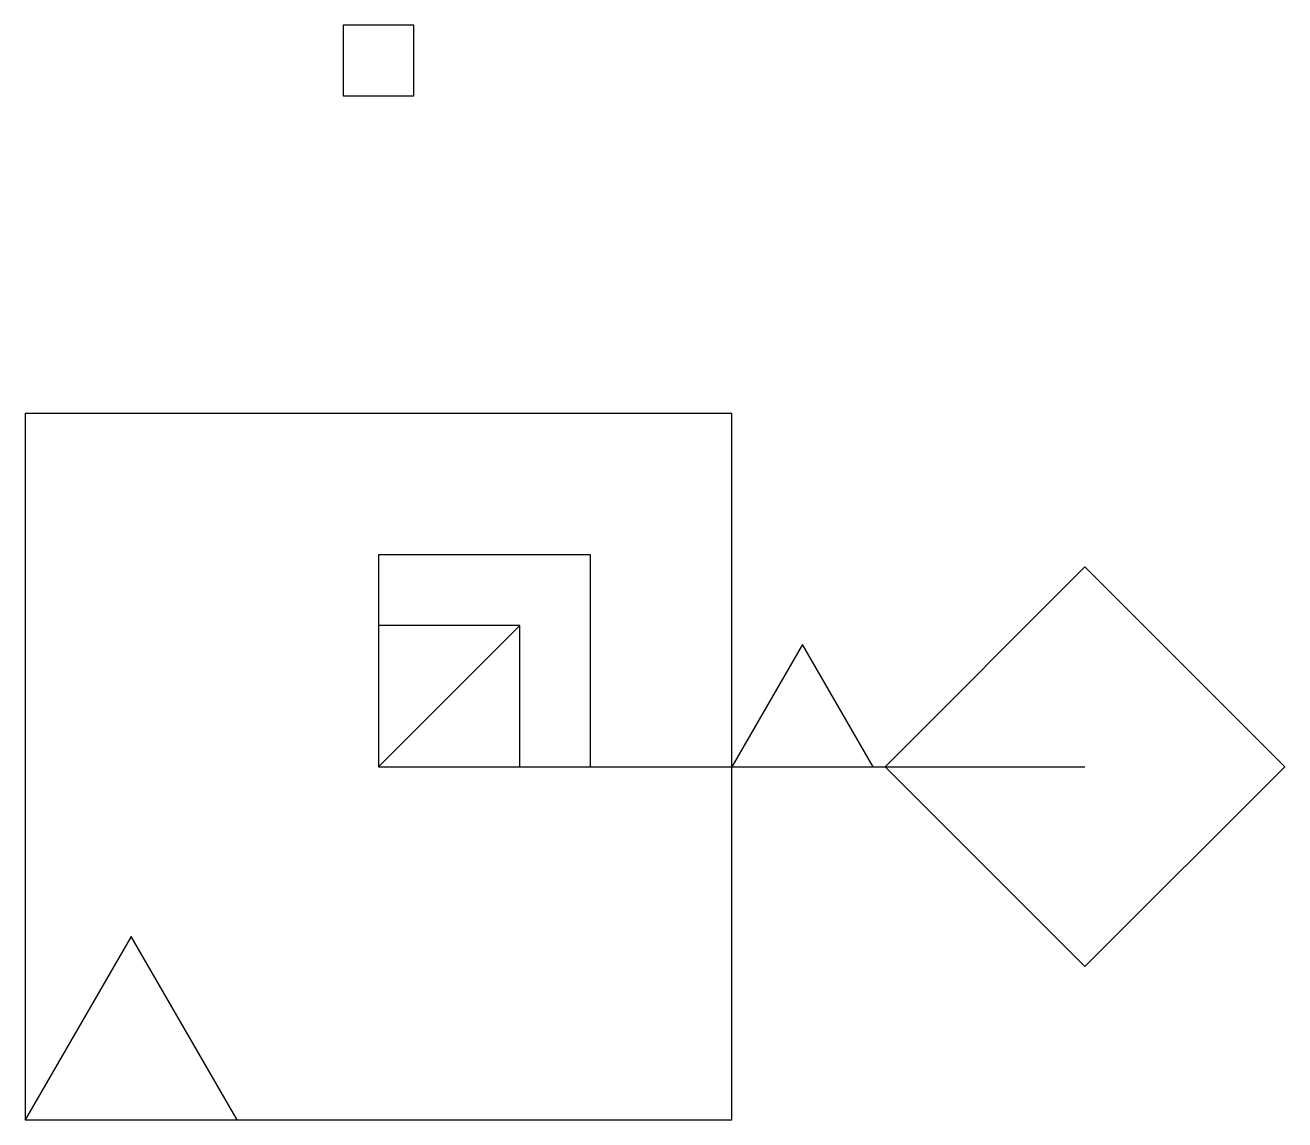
# Model space of a CAD drawing. Extents: x -5 to 12.8, y -5 to 10.5.
import ezdxf

# ---------------------------------------------------------------- set-up
doc = ezdxf.new("R2010")
doc.units = 0

# ---------------------------------------------------------------- blocks, each defined once
blk = doc.blocks.new('CUBE_BLK', base_point=(1, 1))
at = {"layer": 'blk_edge', "color": 5}
blk.add_line((0, 0), (0, 0, 2), dxfattribs=at)
at = {"layer": 'blk_face', "color": 1}
blk.add_3dface([(0, 0), (2, 0), (2, 2), (0, 2)], dxfattribs=at)
at = {"layer": 'blk_face', "color": 3}
blk.add_3dface([(0, 0, 2), (2, 0, 2), (2, 2, 2), (0, 2, 2)], dxfattribs=at)
blk = doc.blocks.new('TRI_BLK')
at = {"layer": 'tri_layer', "color": 2}
blk.add_3dface([(0, 0), (1, 0), (0.5, 0.866)], dxfattribs=at)

msp = doc.modelspace()

# ---------------------------------------------------------------- linework, layer by layer
at = {"layer": 'closed_poly', "color": 5}
msp.add_lwpolyline([(-5, -5), (5, -5), (5, 5), (-5, 5)], close=True, dxfattribs=at)
at = {"layer": 'lines', "color": 7}
msp.add_line((0, 0), (10, 0), dxfattribs=at)
at = {"layer": 'lines', "color": 3}
msp.add_line((0, 0), (0, 0, 10), dxfattribs=at)
at = {"layer": 'quads', "color": 1}
msp.add_3dface([(0, 0), (3, 0), (3, 3), (0, 3)], dxfattribs=at)
at = {"layer": 'tris', "color": 4}
msp.add_3dface([(5, 0), (7, 0), (6, 1.732)], dxfattribs=at)

# ---------------------------------------------------------------- block references
for p, xscale, yscale, zscale, rotation in [((0, 10), 0.5, 0.5, 0.5, 90), ((10, 0), 2, 2, 2, 45)]:
    msp.add_blockref('CUBE_BLK', p, dxfattribs=dict(xscale=xscale, yscale=yscale, zscale=zscale, rotation=rotation))
at = {"xscale": 3, "yscale": 3}
msp.add_blockref('TRI_BLK', (-5, -5), dxfattribs=at)

# ---------------------------------------------------------------- meshes
at = {"layer": 'pface', "color": 2}
mesh = msp.add_polyface(dxfattribs=at)
corners = [(0, 0, 5), (2, 0, 5), (2, 2, 5), (0, 2, 5)]
mesh.append_faces([[corners[k] for k in face] for face in [(0, 1, 2), (0, 2, 3)]])

doc.saveas('drawing.dxf')
